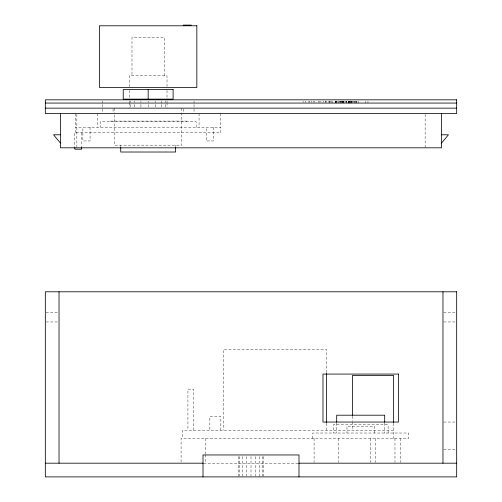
<?xml version="1.0" encoding="UTF-8"?>
<svg xmlns="http://www.w3.org/2000/svg" width="502" height="502" viewBox="0 0 502 502"><rect width="100%" height="100%" fill="white"/><g stroke="black" fill="none" stroke-linecap="round" stroke-linejoin="round"><path stroke-width="0.38" stroke-dasharray="2.51 1.88" d="M46.084 312.357L59.035 312.357M443.724 312.357L456.676 312.357M46.084 321.958L59.035 321.958M443.724 321.958L456.676 321.958M443.724 422.05L456.676 422.05M393.599 430.283L182.439 430.283L182.439 438.51M443.724 449.478L456.676 449.478M203.599 463.189L298.401 463.189M425.138 114.318L425.138 147.82M400.458 438.51L400.458 462.417M394.974 438.51L394.974 462.417M393.599 423.23L393.599 438.51M388.115 433.025L388.115 424.799L333.272 424.799L333.272 433.025M384.689 422.948L384.689 433.025M375.778 438.51L375.778 462.417M374.404 433.025L374.404 426.167L346.982 426.167L346.982 433.025M370.294 438.51L370.294 462.417M367.966 101.122L367.966 103.067M365.224 101.122L365.224 103.067M358.811 101.122L358.811 103.067M356.909 101.122L356.909 102.421M356.313 101.122L356.313 103.067M355.956 101.122L355.956 103.067M355.623 101.122L355.623 102.421M354.255 101.122L354.255 103.067M354.111 101.122L354.111 102.421M353.483 101.122L353.483 102.421M352.467 416.177L352.467 420.877M352.467 421.661L352.467 430.283M352.203 101.122L352.203 102.421M351.977 101.122L351.977 102.421M351.858 101.122L351.858 103.067M351.463 101.122L351.463 102.421M350.967 101.122L350.967 103.067M350.252 101.122L350.252 103.067M350.063 101.122L350.063 102.421M349.536 101.122L349.536 103.067M349.185 101.122L349.185 103.067M349.009 101.122L349.009 102.421M348.783 101.122L348.783 102.421M348.52 101.122L348.52 103.067M348.419 101.122L348.419 102.421M348.112 101.122L348.112 103.067M346.813 101.122L346.813 102.421M346.687 101.122L346.687 103.067M346.28 101.122L346.28 102.421M345.32 101.122L345.32 102.421M344.905 101.122L344.905 102.421M343.832 101.122L343.832 103.067M343.613 101.122L343.613 102.421M343.337 101.122L343.337 102.421M342.941 101.122L342.941 103.067M342.722 101.122L342.722 102.421M342.446 101.122L342.446 102.421M342.138 101.122L342.138 102.421M341.699 101.122L341.699 103.067M341.329 101.122L341.329 102.421M340.663 101.122L340.663 103.067M340.588 101.122L340.588 102.421M339.961 101.122L339.961 102.421M339.164 101.122L339.164 102.421M338.756 438.51L338.756 462.417M338.486 101.122L338.486 103.067M337.915 101.122L337.915 102.421M336.704 101.122L336.704 103.067M336.698 422.948L336.698 433.025M336.346 101.122L336.346 102.421M335.989 101.122L335.989 103.067M335.756 101.122L335.756 102.421M335.474 101.122L335.474 102.421M335.292 101.122L335.292 102.421M335.173 101.122L335.173 102.421M332.813 101.122L332.813 103.067M331.722 101.122L331.722 102.421M330.812 101.122L330.812 102.421M329.576 101.122L329.576 103.067M329.318 101.122L329.318 102.421M328.879 101.122L328.879 102.421M326.702 101.122L326.777 102.421M326.413 372.716L326.413 349.379L223.578 349.379L223.578 430.283M326.413 423.28L326.413 430.283M325.629 101.122L325.629 102.421M325.233 101.122L325.233 102.421M323.457 101.122L323.539 102.421M320.91 101.122L320.91 102.421M319.197 101.122L319.178 102.421M318.538 101.122L318.538 102.421M314.415 101.122L314.415 102.421M314.076 438.51L314.076 462.417M313.593 101.122L313.593 102.421M312.702 438.51L312.702 433.025L408.684 433.025L408.684 438.51L181.071 438.51L181.071 462.417M311.265 101.122L311.265 102.421M309.138 101.122L309.138 102.421M308.994 101.122L308.994 102.421M305.473 101.122L305.473 102.421M303.101 101.122L303.101 102.421M263.343 456.531L263.343 476.116M262.402 456.531L262.402 476.116M259.729 456.531L259.729 476.9M255.725 456.531L255.725 476.116M251 456.531L251 476.116M246.275 456.531L246.275 476.116M242.271 456.531L242.271 476.116M239.598 456.531L239.598 476.116M238.657 456.531L238.657 476.116M220.836 430.283L220.836 416.566L209.867 416.566L209.867 430.283M220.66 113.54L220.66 127.251M213.457 127.251L213.457 140.962L206.272 140.962L206.272 127.251M205.751 438.51L205.751 453.933M205.751 454.705L205.751 463.189M199.068 113.54L199.068 127.251M196.15 127.251L196.15 121.766L100.174 121.766L100.174 127.251M194.048 101.122L194.048 103.067M194.048 104.516L194.048 108.143M194.048 108.915L194.048 113.54M193.408 430.283L193.408 389.144L187.924 389.144L187.924 430.283M186.556 121.766L186.556 121.082L109.769 121.082L109.769 121.766M183.249 108.915L183.249 113.54M181.755 108.143L181.755 111.996M181.755 112.768L181.755 145.166L114.569 145.166L114.569 112.768M175.587 145.166L175.587 146.684M167.015 86.57L167.015 75.783L129.309 75.783L129.309 86.57M167.015 90.423L167.015 98.128M167.059 101.122L167.059 102.421M167.015 102.747L167.059 107.415M165.616 101.122L165.616 102.421M165.616 104.516L165.616 107.415M164.342 75.783L164.342 37.393L131.982 37.393L131.982 75.783M161.525 101.122L161.525 103.067M161.525 104.516L161.525 107.415M155.394 101.122L155.394 102.421M155.394 104.516L155.394 107.415M148.165 101.122L148.165 102.421M148.165 104.516L148.165 107.415M140.93 101.122L140.93 102.421M140.93 104.516L140.93 107.415M134.8 101.122L134.8 102.421M134.8 104.516L134.8 108.143M130.708 101.122L130.708 102.421M130.708 104.516L130.708 107.415M129.309 90.423L129.309 98.128M129.271 101.122L129.271 102.421M129.309 102.747L129.271 107.415M120.737 145.166L120.737 146.684M114.569 108.143L114.569 111.996M113.075 108.915L113.075 113.54M102.276 101.122L102.276 103.067M102.276 104.516L102.276 108.143M102.276 108.915L102.276 113.54M97.256 113.54L97.256 127.251M90.053 127.251L90.053 140.962L82.868 140.962L82.868 127.251M81.663 132.735L81.663 146.841M76.862 114.318L76.862 147.82M75.664 113.54L75.664 127.251M75.488 132.735L75.488 127.251L220.836 127.251L220.836 132.735L74.804 132.735L74.804 146.841"/><path stroke-width="0.75" d="M441.591 143.02L448.449 134.793L441.591 134.793M183.13 25.1L191.356 25.1M45.324 103.067L456.676 103.067M45.324 108.143L456.676 108.143M60.409 134.793L53.551 134.793L60.409 143.02M45.324 463.189L203.203 463.189M298.797 463.189L456.676 463.189M442.965 291.794L442.965 463.189M441.591 113.54L441.591 147.82L60.409 147.82L60.409 113.54M393.599 422.446L393.599 375.433L352.467 375.433L352.467 415.392M384.689 422.169L384.689 415.198L336.698 415.198L336.698 422.169M326.413 373.494L326.413 422.502M298.991 476.9L298.991 454.963L203.009 454.963L203.009 476.9M175.587 147.45L175.587 152.018L120.737 152.018L120.737 147.45M148.165 89.544L148.165 99.145M81.663 147.626L81.663 149.188L74.804 149.188L74.804 147.626M59.035 291.794L59.035 463.189M196.84 25.784L99.484 25.784L99.484 87.486L196.84 87.486L196.84 25.784M173.102 89.544L123.228 89.544L123.228 99.145L173.102 99.145L173.102 89.544M456.676 99.829L45.324 99.829L45.324 113.54L456.676 113.54L456.676 99.829M456.676 291.794L45.324 291.794L45.324 476.9L456.676 476.9L456.676 291.794M398.4 374.065L322.987 374.065L322.987 422.05L398.4 422.05L398.4 374.065"/></g></svg>
